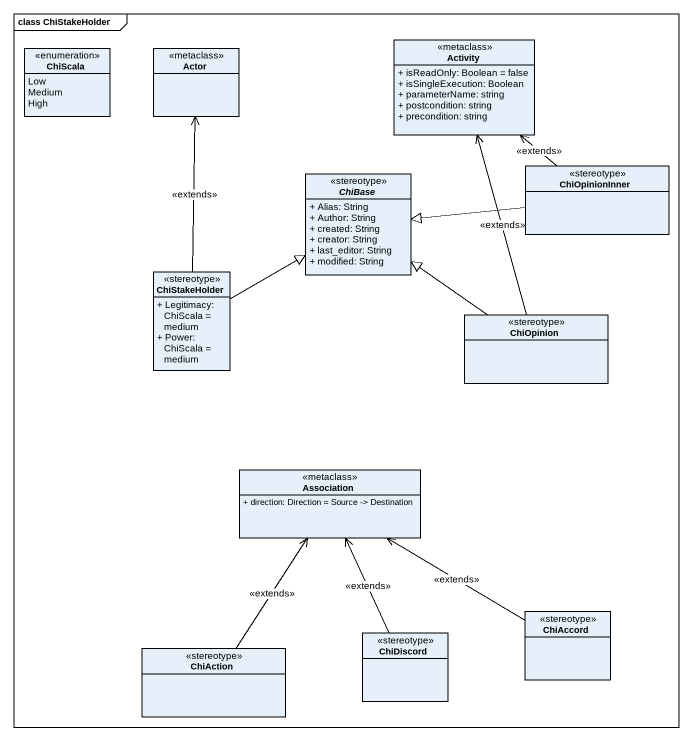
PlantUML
@startuml
mainframe class ChiStakeHolder
hide circle
hide empty members
skinparam classAttributeIconSize 0
enum ChiScala {
  Low
  Medium
  High
}
class "Actor" as Actor_ <<metaclass>>
class Activity <<metaclass>> {
  + isReadOnly: Boolean = false
  + isSingleExecution: Boolean
  + parameterName: string
  + postcondition: string
  + precondition: string
}
abstract class ChiBase <<stereotype>> {
  + Alias: String
  + Author: String
  + created: String
  + creator: String
  + last_editor: String
  + modified: String
}
class ChiOpinionInner <<stereotype>>
class ChiStakeHolder <<stereotype>> {
  + Legitimacy: ChiScala = medium
  + Power: ChiScala = medium
}
class ChiOpinion <<stereotype>>
class Association <<metaclass>> {
  + direction: Direction = Source -> Destination
}
class ChiDiscord <<stereotype>>
class ChiAccord <<stereotype>>
class ChiAction <<stereotype>>
ChiOpinionInner -up-> Activity : <<extends>>
ChiOpinionInner -left-|> ChiBase
ChiStakeHolder -up-> Actor_ : <<extends>>
ChiStakeHolder -right-|> ChiBase
ChiOpinion -up-> Activity : <<extends>>
ChiOpinion -up-|> ChiBase
ChiDiscord -up-> Association : <<extends>>
ChiAccord -left-> Association : <<extends>>
ChiAction -up-> Association : <<extends>>
@enduml
